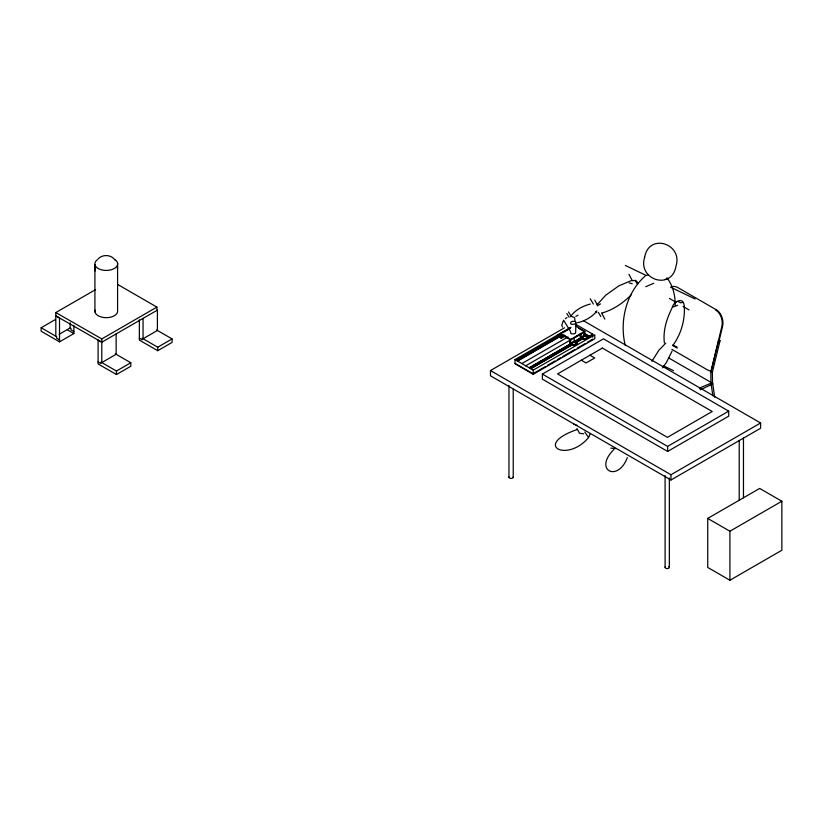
<?xml version="1.0" encoding="UTF-8"?>
<svg xmlns="http://www.w3.org/2000/svg" width="823" height="823" viewBox="0 0 823 823"><rect width="100%" height="100%" fill="white"/><g stroke="black" fill="none" stroke-linecap="round" stroke-linejoin="round"><path stroke-width="1.23" d="M117.422 269.162L117.504 266.498M635.243 280.612L637.506 284.326M564.197 335.156L560.545 337.255L560.597 333.531L570.771 339.405L584.731 331.34L575.616 326.031M570.771 339.405L570.73 339.95L560.545 334.066M574.948 321.495A2.243 1.296 0 0 1 575.75 322.091L575.647 323.295A3.282 1.893 0 0 1 574.104 324.211L572.026 324.313A2.243 1.296 0 0 1 570.627 323.542L570.72 322.349A3.282 1.893 0 0 1 572.273 321.423L574.351 321.32M575.905 322.482L575.647 332.883A3.282 1.893 0 0 1 574.104 333.799L572.026 333.901A2.243 1.296 0 0 1 570.627 333.13L570.72 331.926M575.04 320.939L574.577 317.647L571.08 316.186L568.508 311.968M671.907 349.374L704.159 367.994A19.824 7.325 13.7 0 0 706.71 369.476L707.276 369.764A19.824 7.325 13.7 0 0 710.949 371.358L721.792 326.772A12.88 9.382 78.7 0 0 715.516 309.89M711.123 371.317L718.674 340.311L719.425 340.372L720.032 340.794L712.43 372.006L711.082 372.078L711.453 371.389M718.973 341.206L722.512 326.628A12.88 9.382 78.7 0 0 716.236 309.746L677.833 287.566A12.88 9.382 78.7 0 0 671.702 286.774M712.358 371.667L712.533 383.487L711.72 383.93L710.928 383.425L711.741 382.788L668.821 358.015M720.032 340.794L718.674 340.311M627.363 457.578C617.795 482.967 593.146 470.067 613.896 449.481M589.083 436.725L590.101 433.978M672.082 351.112L666.435 362.398L662.628 367.819M671.702 308.728C666.496 319.19 662.875 331.103 664.387 342.872M563.169 321.093L561.821 325.188L562.459 327.05M651.898 361.307L658.966 350.125L665.786 343.14M672.113 307.884C672.967 301.866 683.45 296.239 684.098 305.323M673.265 344.919C681.177 333.778 685.22 319.663 684.252 306.043M570.39 316.773C574.999 310.076 582.612 306.012 590.358 304.037M596.881 310.899C592.272 317.112 584.968 320.857 577.592 322.739M597.2 304.603L605.769 295.169L618.875 285.838L631.138 280.694L635.737 280.396L638.319 283.39M588.64 437.435C567.047 463.328 532.471 444.883 577.139 429.524M631.076 295.046C623.011 303.08 613.217 309.787 602.199 312.966M645.181 276.024C626.128 292.782 619.256 321.32 625.295 345.567M98.04 258.988C102.577 254.05 111.424 254.461 115.076 260.202M565.35 318.666L566.975 317.575M597.303 305.858L600.42 303.913M682.823 302.504L680.405 302.751L678.152 301.424M700.239 389.804L712.337 384.135M55.82 336.216L55.82 312.565L95.602 289.593M73.864 325.496L73.864 333.562L59.513 341.843L41.15 331.237L41.15 327.739L55.501 319.458M59.133 334.303L70.171 327.924L70.994 328.408L70.994 329.91L73.864 331.566M55.82 312.565L101.795 338.922L156.895 307.102L156.895 310.394M59.513 341.843L59.513 317.987L55.82 315.847L101.795 342.203L157.409 310.096L157.409 330.455L143.058 338.747L143.058 318.378M98.091 361.935L100.962 363.591L100.962 362.089L116.455 371.039L130.806 362.748L130.806 366.245L116.455 374.527L98.091 363.931L98.091 340.064L101.795 342.203M139.354 338.109L142.225 339.765L142.225 338.263L157.728 347.213L172.079 338.922L172.079 342.419L157.728 350.701L139.354 340.105L139.354 319.89M583.445 320.713L760.606 422.991L760.606 428.248L670.961 480.004L490.487 375.813L490.487 370.556L564.629 327.739M533.232 374.29L533.232 370.124L594.782 334.807L594.782 338.747L533.232 374.29L515.003 363.756L515.003 359.6L570.915 327.307M565.02 336.175L561.368 338.284L557.294 335.373L570.432 327.791M557.294 335.928L560.936 333.274M562.716 332.821L570.432 328.336M518.13 358.91L519.354 360.052L518.13 358.91L559.681 334.92M558.447 335.794L516.474 360.021L517.698 360.947M516.474 360.237L551.822 339.837M554.033 338.562L557.346 336.648M515.003 359.6L516.35 360.381L558.015 336.319M559.167 336.35L517.698 360.289L517.574 361.307L516.35 360.381M517.698 360.731L559.671 336.494M559.671 336.72L517.574 361.081L533.232 370.124M521.864 363.56L567.911 336.957M525.753 365.803L569.609 340.475M573.991 337.944L579.474 334.786M574.053 341.236L577.499 343.53L573.847 345.639L569.773 343.284L569.773 339.549L570.596 340.022L584.731 331.854L578.651 328.315M574.228 341.566L575.37 340.691L576.594 341.617L575.37 340.691M583.322 336.103L584.464 335.445L587.992 337.471L583.908 334.807M572.942 344.158L530.979 368.395L529.745 367.686L586.079 334.724L587.797 336.37M531.411 366.574L571.862 343.222M575.143 341.329L581.707 337.543M529.745 367.686L555.155 353.016M557.366 351.74L570.617 344.096M577.242 340.269L581.666 337.718M529.631 368.046L532.913 366.142M536.205 364.239L538.396 362.974M546.071 358.55L548.272 357.275M555.947 352.851L566.903 346.514M569.105 345.249L571.296 343.983M578.97 339.56L581.161 338.294M576.594 341.401L575.452 342.059L574.228 341.35M529.745 367.253L530.979 367.953L572.52 343.973M583.456 337.656L575.452 342.275L577.499 343.53M532.635 367.284L571.923 344.6M575.195 342.707L577.376 341.452M575.154 342.882L582.89 338.428M530.856 368.745L573.158 344.323M575.39 343.037L583.178 338.541M569.773 342.965L573.847 345.094L577.499 342.985M580.266 336.916L584.34 339.035L587.992 336.926M584.042 333.109L589.289 336.144L592.725 334.159L592.725 337.224M580.266 333.49L580.266 337.224L584.34 339.58L587.992 337.471M586.305 335.517L589.289 337.235L592.725 335.249M545.135 366.677L532.954 373.704L515.126 363.406M547.346 365.391L555.093 360.916M557.305 359.641L560.628 357.727M562.839 356.452L575.02 349.415M577.232 348.139L584.978 343.664M587.19 342.389L592.725 339.199M542.388 374.105L603.485 338.839L728.715 411.14L728.715 416.171L667.618 451.446L542.388 379.146L542.388 374.105L667.618 446.405L728.715 411.14M490.487 370.556L670.961 474.748L760.606 422.991M707.729 518.418L759.67 488.43L781.85 501.238L781.85 550.258L729.908 580.246L707.729 567.438L707.729 518.418L729.908 531.226L781.85 501.238M575.802 316.361L577.993 315.209M648.493 274.543L646.302 275.52L625.315 265.438M645.767 286.713L653.729 283.246M699.447 388.075L711.535 382.993M673.265 306.958L677.586 305.312M583.6 433.803L579.505 433.268L576.933 428.464M712.368 382.962L712.656 383.816A1.317 1.029 -57.9 0 1 712.276 384.516L711.391 384.763M710.949 371.358L711.669 371.214M665.221 279.378L666.476 279.141M610.8 448.134L615.892 448.586M629.204 282.968L632.239 283.75M573.59 424.02L577.16 425.419M672.761 345.104L677.072 347.08M670.395 287.093L695.085 298.955M663.482 365.834L673.543 370.669M575.935 324.468L592.725 334.159M583.908 331.381L584.731 331.854M584.135 334.045L589.289 337.019M584.135 334.261L586.079 335.383L586.079 334.724M565.02 335.866L564.383 335.259M557.294 335.373L561.368 337.965M589.988 355.217L594.731 357.954L586.079 362.953L581.336 360.207M117.627 284.429L156.895 307.102M156.576 329.982L172.079 338.922M115.313 353.808L130.806 362.748M67.383 329.817L73.864 333.562M41.15 327.739L56.643 336.689L56.643 338.202L59.513 339.858M669.397 298.42L676.341 302.494M683.111 306.465L689.016 309.932M672.535 345.372L677.164 348.078M596.685 312.689L595.698 311.536M584.772 432.044L588.466 437.352M666.918 277.752C672.967 285.602 675.364 295.694 675.22 305.498M566.831 313.542L569.053 317.184M563.642 320.25L570.257 331.083M590.184 298.749L593.393 304.099M598.331 312.339L600.841 316.536M575.596 323.789L576.83 325.836M628.947 274.296L632.321 280.643M594.782 300.158L597.436 305.138M601.603 312.977L604.833 319.067M95.067 270.973L94.624 266.621M712.687 383.353L714.683 397.2M711.216 384.444L712.872 395.894M710.846 371.749L710.928 383.425M743.467 437.867L743.467 497.781M739.208 440.418L739.208 500.322M729.908 531.226L729.908 580.246M670.961 474.748L670.961 480.004M669.346 478.112L669.346 567.335M667.618 446.405L667.618 451.446M665.097 475.56L665.097 567.335M589.289 336.144L589.289 337.235M587.303 336.093L587.303 335.434L585.688 336.37L584.464 335.445M584.731 331.34L584.731 335.043L581.089 337.152L581.089 333.963M584.34 339.035L584.34 339.58M574.238 337.914L574.238 341.103L570.596 343.212L570.596 340.022M573.847 345.094L573.847 345.639M561.368 334.55L561.368 338.284M513.223 389.238L513.223 477.196M508.964 385.421L508.964 477.196M157.728 347.213L157.728 350.701M117.586 263.123L117.586 310.364A11.409 6.584 0 0 1 106.044 317.678A11.409 6.584 0 0 1 94.974 310.117M116.455 371.039L116.455 374.527M116.136 333.922L116.136 354.281L101.795 362.573L101.795 338.922M94.923 264.594L94.923 311.835M70.171 322.832L70.171 327.924M668.729 566.471A2.13 1.224 0 0 1 668.852 568.127A2.13 1.224 0 0 1 666.002 568.343A2.13 1.224 0 0 1 665.375 566.728M513.151 476.877A2.13 1.224 0 0 1 511.093 478.43A2.13 1.224 0 0 1 509.036 476.877M115.436 259.945A11.409 6.584 0 0 1 113.8 268.792A11.409 6.584 0 0 1 98.39 268.627A11.409 6.584 0 0 1 97.34 259.749M644.666 257.218C637.321 279.707 671.753 290.972 675.961 266.251C683.306 243.762 648.874 232.498 644.666 257.218M602.364 348.067L557.582 373.92L667.443 437.352L712.224 411.5L602.364 348.067"/></g></svg>
